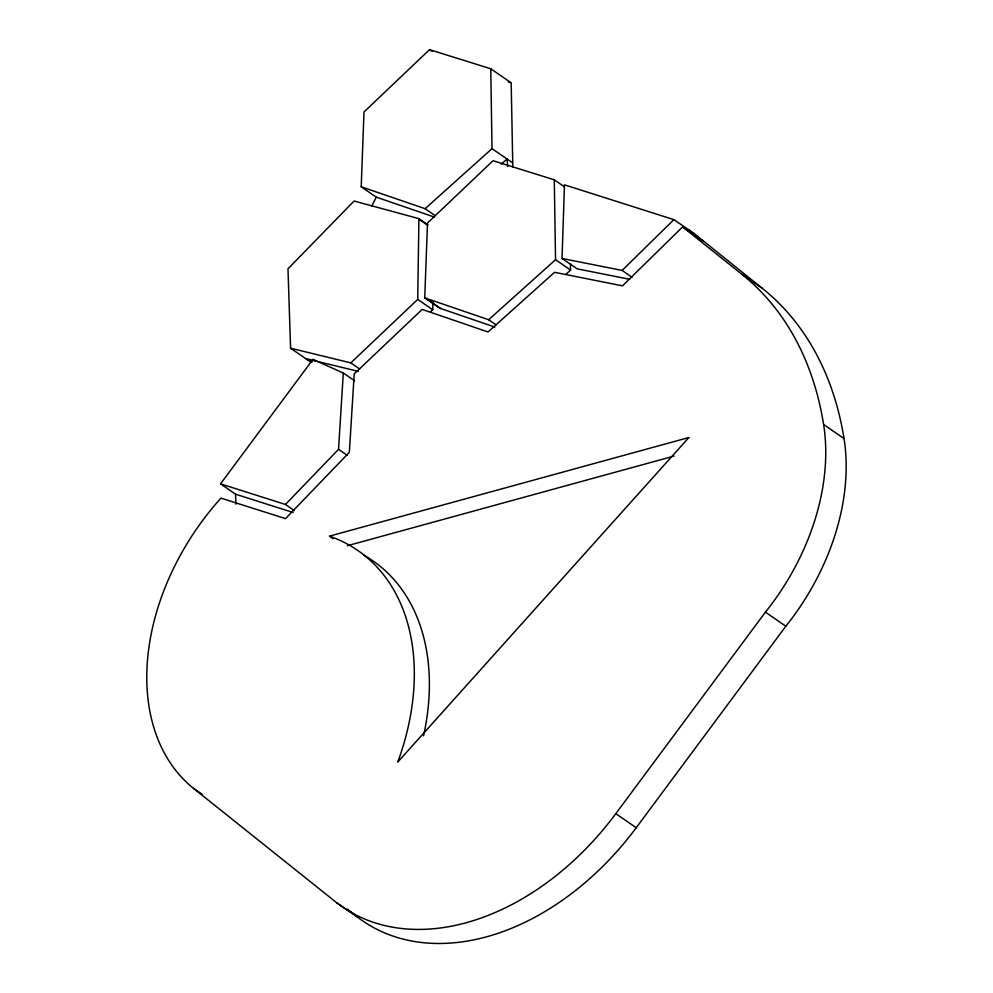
<?xml version="1.0" encoding="UTF-8"?>
<svg xmlns="http://www.w3.org/2000/svg" width="993" height="993" viewBox="0 0 993 993"><rect width="100%" height="100%" fill="white"/><g stroke="black" fill="none" stroke-linecap="round" stroke-linejoin="round"><path stroke-width="1.49" d="M290.577 348.208L350.814 362.879L417.718 299.402L418.922 218.646L354.079 201.02L287.982 268.818L290.577 348.208L310.995 362.259M430.54 311.876L432.762 309.766L432.886 302.058M629.636 279.294L577.082 268.818L562.038 258.465L564.471 184.835L673.899 219.639L694.318 233.69L762.301 288.33A394.494 279.182 -55.5 0 1 844.025 438.571A207.537 146.877 -55.5 0 1 785.835 626.223L636.228 827.728A244.141 172.782 -55.5 0 1 357.046 916.762L336.639 902.699L193.523 788.368A215.171 152.277 -55.5 0 1 220.955 498.126L285.525 518.631L349.337 452.349L354.228 373.889L422.174 309.419L488.035 331.972L554.553 272.305L622.499 285.847L682.601 226.913L703.007 240.964M434.338 217.045L376.248 197.148L361.216 186.796L363.997 111.961L429.535 49.65L490.765 68.765L511.172 82.816L512.822 167.234M494.886 327.082L439.775 308.215L424.731 297.85L427.511 223.015L493.049 160.705L554.28 179.82L564.309 186.721M220.545 483.852L285.45 504.469L338.539 449.32L343.305 373.008L312.944 359.392L220.545 483.852L235.589 494.204L293.121 512.475M371.717 206.196L376.248 197.148M336.639 902.699A244.141 172.782 -55.5 0 0 615.809 813.664L765.417 612.16A207.537 146.877 -55.5 0 0 823.607 424.507A394.494 279.182 -55.5 0 0 741.883 274.279L682.601 226.913M562.038 258.465L622.102 270.431L673.899 219.639M361.216 186.796L425.103 208.679L492.019 148.652L490.765 68.765M501.291 164.18L507.063 159.004L507.708 166.539M424.731 297.85L488.63 319.734L555.546 259.707L554.28 179.82M565.973 274.205L570.59 270.071L570.491 263.915M347.438 545.703L674.073 456.072M358.336 371.394L305.621 358.56L312.199 361.849M508.267 81.91L511.172 82.816M429.535 49.65L432.079 51.413M741.883 274.279L762.301 288.33M492.019 148.652L512.438 162.703M622.102 270.431L632.131 277.345M823.607 424.507L844.025 438.571M555.546 259.707L570.59 270.071M425.103 208.679L435.133 215.593M418.922 218.646L427.698 224.691M418.922 219.242L427.698 225.274M488.63 319.734L496.152 324.922M425.662 298.173L440.706 308.525M417.718 299.402L432.762 309.766M765.417 612.16L785.835 626.223M350.814 362.879L359.59 368.924M343.305 373.008L354.588 380.778M312.944 359.392L315.451 361.117M338.539 449.32L347.314 455.365M285.45 504.469L294.226 510.514M330.657 537.027L333.164 538.752M615.809 813.664L636.228 827.728M193.523 788.368L202.448 794.512M347.426 909.079L357.046 916.762M688.943 229.991L697.632 237.265M235.589 494.204L235.875 504.196M363.512 555A229.892 162.691 -55.5 0 1 423.564 735.863M688.857 437.528L397.783 762.053A229.892 162.691 -55.5 0 0 329.403 536.158L688.857 437.528"/></g></svg>
